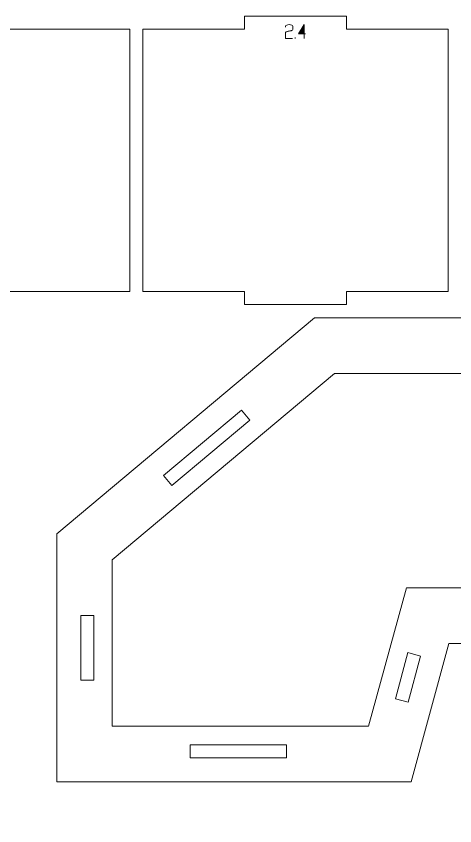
# Model space of a CAD drawing. Header units: centimetres. Extents: x -158 to 228, y -202 to 254.
# Drawn here: x -132.56 to -122.52, y -28.26 to -9.74 of the extents above; entities that cross this region are included whole.
import ezdxf

# ---------------------------------------------------------------- set-up
doc = ezdxf.new("R2010")
doc.units = ezdxf.units.CM
doc.header["$MEASUREMENT"] = 0
doc.layers.add('Capa 1', color=7, linetype='Continuous')

msp = doc.modelspace()

# ---------------------------------------------------------------- hatches: boundary and pattern name
at = {"layer": 'Capa 1', "true_color": 0x3e4095}
h = msp.add_hatch(color=175, dxfattribs=at)
edge = h.paths.add_edge_path()
edge.add_spline(control_points=[(-126.39516, -10.24484), (-126.39516, -10.24484), (-126.39516, -10.1123), (-126.39516, -10.1123), (-126.39424, -10.10038), (-126.38339, -10.09121), (-126.3626, -10.08479), (-126.35404, -10.08417), (-126.34586, -10.08318), (-126.33806, -10.0818), (-126.33027, -10.08043), (-126.32239, -10.07898), (-126.31444, -10.07745), (-126.29977, -10.075), (-126.28853, -10.07301), (-126.28074, -10.07149), (-126.27294, -10.06996), (-126.26537, -10.06797), (-126.25803, -10.06552), (-126.23908, -10.05849), (-126.2296, -10.04947), (-126.2296, -10.03847), (-126.2296, -10.03847), (-126.2296, -9.96371), (-126.2296, -9.96371), (-126.2296, -9.95393), (-126.23747, -9.9456), (-126.25322, -9.93872), (-126.26896, -9.93184), (-126.28861, -9.9284), (-126.31215, -9.9284), (-126.33569, -9.9284), (-126.35534, -9.93184), (-126.37108, -9.93872), (-126.38683, -9.9456), (-126.3947, -9.95393), (-126.3947, -9.96371), (-126.3947, -9.96371), (-126.3947, -9.98618), (-126.3947, -9.98618), (-126.3947, -9.98618), (-126.3947, -9.96371), (-126.3947, -9.96371), (-126.3947, -9.95393), (-126.38683, -9.9456), (-126.37108, -9.93872), (-126.35534, -9.93184), (-126.33569, -9.9284), (-126.31215, -9.9284), (-126.28861, -9.9284), (-126.26896, -9.93184), (-126.25322, -9.93872), (-126.23747, -9.9456), (-126.2296, -9.95393), (-126.2296, -9.96371), (-126.2296, -9.96371), (-126.2296, -10.03847), (-126.2296, -10.03847), (-126.2296, -10.04947), (-126.23908, -10.05849), (-126.25803, -10.06552), (-126.26537, -10.06797), (-126.27294, -10.06996), (-126.28074, -10.07149), (-126.28853, -10.07301), (-126.29977, -10.075), (-126.31444, -10.07745), (-126.32239, -10.07898), (-126.33027, -10.08043), (-126.33806, -10.0818), (-126.34586, -10.08318), (-126.35404, -10.08417), (-126.3626, -10.08479), (-126.38339, -10.09121), (-126.39424, -10.10038), (-126.39516, -10.1123), (-126.39516, -10.1123), (-126.39516, -10.24484), (-126.39516, -10.24484), (-126.39516, -10.24484), (-126.23831, -10.24484), (-126.23831, -10.24484), (-126.23831, -10.24484), (-126.39516, -10.24484), (-126.39516, -10.24484)], knot_values=[0, 0, 0, 0, 0.03571429, 0.03571429, 0.03571429, 0.07142857, 0.07142857, 0.07142857, 0.10714286, 0.10714286, 0.10714286, 0.14285714, 0.14285714, 0.14285714, 0.17857143, 0.17857143, 0.17857143, 0.21428571, 0.21428571, 0.21428571, 0.25, 0.25, 0.25, 0.28571429, 0.28571429, 0.28571429, 0.32142857, 0.32142857, 0.32142857, 0.35714286, 0.35714286, 0.35714286, 0.39285714, 0.39285714, 0.39285714, 0.42857143, 0.42857143, 0.42857143, 0.46428571, 0.46428571, 0.46428571, 0.5, 0.5, 0.5, 0.53571429, 0.53571429, 0.53571429, 0.57142857, 0.57142857, 0.57142857, 0.60714286, 0.60714286, 0.60714286, 0.64285714, 0.64285714, 0.64285714, 0.67857143, 0.67857143, 0.67857143, 0.71428571, 0.71428571, 0.71428571, 0.75, 0.75, 0.75, 0.78571429, 0.78571429, 0.78571429, 0.82142857, 0.82142857, 0.82142857, 0.85714286, 0.85714286, 0.85714286, 0.89285714, 0.89285714, 0.89285714, 0.92857143, 0.92857143, 0.92857143, 0.96428571, 0.96428571, 0.96428571, 1, 1, 1, 1], degree=3, periodic=1)
h = msp.add_hatch(color=175, dxfattribs=at)
edge = h.paths.add_edge_path()
edge.add_spline(control_points=[(-125.9714, -10.14028), (-125.9714, -10.14028), (-125.9714, -9.92794), (-125.9714, -9.92794), (-125.9714, -9.92794), (-126.10119, -10.14028), (-126.10119, -10.14028), (-126.10119, -10.14028), (-125.9714, -10.14028), (-125.9714, -10.14028)], knot_values=[0, 0, 0, 0, 0.33333333, 0.33333333, 0.33333333, 0.66666667, 0.66666667, 0.66666667, 1, 1, 1, 1], degree=3, periodic=1)
h = msp.add_hatch(color=175, dxfattribs=at)
edge = h.paths.add_edge_path()
edge.add_spline(control_points=[(-125.9714, -10.14028), (-125.9714, -10.14028), (-125.9714, -10.24484), (-125.9714, -10.24484), (-125.9714, -10.24484), (-125.9714, -10.14028), (-125.9714, -10.14028), (-125.9714, -10.14028), (-126.10119, -10.14028), (-126.10119, -10.14028), (-126.10119, -10.14028), (-125.9714, -9.92794), (-125.9714, -9.92794), (-125.9714, -9.92794), (-125.9714, -10.14028), (-125.9714, -10.14028), (-125.9714, -10.14028), (-125.94159, -10.14028), (-125.94159, -10.14028), (-125.94159, -10.14028), (-125.9714, -10.14028), (-125.9714, -10.14028)], knot_values=[0, 0, 0, 0, 0.14285714, 0.14285714, 0.14285714, 0.28571429, 0.28571429, 0.28571429, 0.42857143, 0.42857143, 0.42857143, 0.57142857, 0.57142857, 0.57142857, 0.71428571, 0.71428571, 0.71428571, 0.85714286, 0.85714286, 0.85714286, 1, 1, 1, 1], degree=3, periodic=1)
h = msp.add_hatch(color=175, dxfattribs=at)
edge = h.paths.add_edge_path()
edge.add_spline(control_points=[(-126.17457, -10.24484), (-126.17457, -10.24484), (-126.17457, -10.22237), (-126.17457, -10.22237), (-126.17457, -10.22237), (-126.17457, -10.24484), (-126.17457, -10.24484)], knot_values=[0, 0, 0, 0, 0.5, 0.5, 0.5, 1, 1, 1, 1], degree=3, periodic=1)

# ---------------------------------------------------------------- linework, layer by layer
at = {"layer": 'Capa 1', "color": 240, "lineweight": 9}
for points, knots in [([(-142.61135, -10.03684), (-142.61135, -10.03684), (-142.61135, -16.03684), (-142.61135, -16.03684), (-142.61135, -16.03684), (-138.39515, -16.03684), (-138.39515, -16.03684), (-138.39515, -16.03684), (-138.39515, -16.33684), (-138.39515, -16.33684), (-138.39515, -16.33684), (-134.17895, -16.33684), (-134.17895, -16.33684), (-134.17895, -16.33684), (-134.17895, -16.03684), (-134.17895, -16.03684), (-134.17895, -16.03684), (-129.96276, -16.03684), (-129.96276, -16.03684), (-129.96276, -16.03684), (-129.96276, -10.03684), (-129.96276, -10.03684), (-129.96276, -10.03684), (-134.17895, -10.03684), (-134.17895, -10.03684), (-134.17895, -10.03684), (-134.17895, -9.73684), (-134.17895, -9.73684), (-134.17895, -9.73684), (-138.39515, -9.73684), (-138.39515, -9.73684), (-138.39515, -9.73684), (-138.39515, -10.03684), (-138.39515, -10.03684), (-138.39515, -10.03684), (-142.61135, -10.03684), (-142.61135, -10.03684)], [0, 0, 0, 0, 0.08333333, 0.08333333, 0.08333333, 0.16666667, 0.16666667, 0.16666667, 0.25, 0.25, 0.25, 0.33333333, 0.33333333, 0.33333333, 0.41666667, 0.41666667, 0.41666667, 0.5, 0.5, 0.5, 0.58333333, 0.58333333, 0.58333333, 0.66666667, 0.66666667, 0.66666667, 0.75, 0.75, 0.75, 0.83333333, 0.83333333, 0.83333333, 0.91666667, 0.91666667, 0.91666667, 1, 1, 1, 1]), ([(-129.66276, -10.03684), (-129.66276, -10.03684), (-129.66276, -16.03684), (-129.66276, -16.03684), (-129.66276, -16.03684), (-127.33317, -16.03684), (-127.33317, -16.03684), (-127.33317, -16.03684), (-127.33317, -16.33684), (-127.33317, -16.33684), (-127.33317, -16.33684), (-125.00359, -16.33684), (-125.00359, -16.33684), (-125.00359, -16.33684), (-125.00359, -16.03684), (-125.00359, -16.03684), (-125.00359, -16.03684), (-122.674, -16.03684), (-122.674, -16.03684), (-122.674, -16.03684), (-122.674, -10.03684), (-122.674, -10.03684), (-122.674, -10.03684), (-125.00359, -10.03684), (-125.00359, -10.03684), (-125.00359, -10.03684), (-125.00359, -9.73684), (-125.00359, -9.73684), (-125.00359, -9.73684), (-127.33317, -9.73684), (-127.33317, -9.73684), (-127.33317, -9.73684), (-127.33317, -10.03684), (-127.33317, -10.03684), (-127.33317, -10.03684), (-129.66276, -10.03684), (-129.66276, -10.03684)], [0, 0, 0, 0, 0.08333333, 0.08333333, 0.08333333, 0.16666667, 0.16666667, 0.16666667, 0.25, 0.25, 0.25, 0.33333333, 0.33333333, 0.33333333, 0.41666667, 0.41666667, 0.41666667, 0.5, 0.5, 0.5, 0.58333333, 0.58333333, 0.58333333, 0.66666667, 0.66666667, 0.66666667, 0.75, 0.75, 0.75, 0.83333333, 0.83333333, 0.83333333, 0.91666667, 0.91666667, 0.91666667, 1, 1, 1, 1]), ([(-106.57515, -29.85928), (-106.57515, -29.85928), (-111.73407, -34.1078), (-111.73407, -34.1078), (-111.73407, -34.1078), (-122.13861, -35.84189), (-122.13861, -35.84189), (-122.13861, -35.84189), (-122.96231, -36.57888), (-122.96231, -36.57888), (-122.96231, -36.57888), (-122.96231, -39.52683), (-122.96231, -39.52683), (-122.96231, -39.52683), (-115.50572, -39.52683), (-115.50572, -39.52683), (-115.50572, -39.52683), (-114.63867, -36.40547), (-114.63867, -36.40547), (-114.63867, -36.40547), (-106.57515, -36.40547), (-106.57515, -36.40547), (-106.57515, -36.40547), (-106.57515, -46.59326), (-106.57515, -46.59326), (-106.57515, -46.59326), (-131.97958, -46.59326), (-131.97958, -46.59326), (-131.97958, -46.59326), (-131.97958, -33.1974), (-131.97958, -33.1974), (-131.97958, -33.1974), (-126.90736, -29.20899), (-126.90736, -29.20899), (-126.90736, -29.20899), (-116.45947, -27.4749), (-116.45947, -27.4749), (-116.45947, -27.4749), (-115.50572, -26.73791), (-115.50572, -26.73791), (-115.50572, -26.73791), (-115.50572, -24.96047), (-115.50572, -24.96047), (-115.50572, -24.96047), (-116.63288, -24.09343), (-116.63288, -24.09343), (-116.63288, -24.09343), (-122.65884, -24.09343), (-122.65884, -24.09343), (-122.65884, -24.09343), (-123.52589, -27.25814), (-123.52589, -27.25814), (-123.52589, -27.25814), (-131.63276, -27.25814), (-131.63276, -27.25814), (-131.63276, -27.25814), (-131.63276, -21.57899), (-131.63276, -21.57899), (-131.63276, -21.57899), (-125.73685, -16.63684), (-125.73685, -16.63684), (-125.73685, -16.63684), (-112.47106, -16.63684), (-112.47106, -16.63684), (-112.47106, -16.63684), (-106.57515, -21.57899), (-106.57515, -21.57899), (-106.57515, -21.57899), (-106.57515, -29.85928), (-106.57515, -29.85928)], [0, 0, 0, 0, 0.04347826, 0.04347826, 0.04347826, 0.08695652, 0.08695652, 0.08695652, 0.13043478, 0.13043478, 0.13043478, 0.17391304, 0.17391304, 0.17391304, 0.2173913, 0.2173913, 0.2173913, 0.26086957, 0.26086957, 0.26086957, 0.30434783, 0.30434783, 0.30434783, 0.34782609, 0.34782609, 0.34782609, 0.39130435, 0.39130435, 0.39130435, 0.43478261, 0.43478261, 0.43478261, 0.47826087, 0.47826087, 0.47826087, 0.52173913, 0.52173913, 0.52173913, 0.56521739, 0.56521739, 0.56521739, 0.60869565, 0.60869565, 0.60869565, 0.65217391, 0.65217391, 0.65217391, 0.69565217, 0.69565217, 0.69565217, 0.73913043, 0.73913043, 0.73913043, 0.7826087, 0.7826087, 0.7826087, 0.82608696, 0.82608696, 0.82608696, 0.86956522, 0.86956522, 0.86956522, 0.91304348, 0.91304348, 0.91304348, 0.95652174, 0.95652174, 0.95652174, 1, 1, 1, 1]), ([(-107.84794, -29.25862), (-107.84794, -29.25862), (-107.84794, -22.1729), (-107.84794, -22.1729), (-107.84794, -22.1729), (-112.93395, -17.90963), (-112.93395, -17.90963), (-112.93395, -17.90963), (-125.27396, -17.90963), (-125.27396, -17.90963), (-125.27396, -17.90963), (-130.35997, -22.1729), (-130.35997, -22.1729), (-130.35997, -22.1729), (-130.35997, -25.98535), (-130.35997, -25.98535), (-130.35997, -25.98535), (-124.49687, -25.98535), (-124.49687, -25.98535), (-124.49687, -25.98535), (-123.62982, -22.82064), (-123.62982, -22.82064), (-123.62982, -22.82064), (-116.19998, -22.82064), (-116.19998, -22.82064), (-116.19998, -22.82064), (-114.23293, -24.33374), (-114.23293, -24.33374), (-114.23293, -24.33374), (-114.23293, -27.3629), (-114.23293, -27.3629), (-114.23293, -27.3629), (-115.93486, -28.67803), (-115.93486, -28.67803), (-115.93486, -28.67803), (-126.3771, -30.41118), (-126.3771, -30.41118), (-126.3771, -30.41118), (-130.70679, -33.81572), (-130.70679, -33.81572), (-130.70679, -33.81572), (-130.70679, -45.32047), (-130.70679, -45.32047), (-130.70679, -45.32047), (-107.84794, -45.32047), (-107.84794, -45.32047), (-107.84794, -45.32047), (-107.84794, -37.67826), (-107.84794, -37.67826), (-107.84794, -37.67826), (-113.67124, -37.67826), (-113.67124, -37.67826), (-113.67124, -37.67826), (-114.53829, -40.79962), (-114.53829, -40.79962), (-114.53829, -40.79962), (-124.2351, -40.79962), (-124.2351, -40.79962), (-124.2351, -40.79962), (-124.2351, -36.0098), (-124.2351, -36.0098), (-124.2351, -36.0098), (-122.7121, -34.64713), (-122.7121, -34.64713), (-122.7121, -34.64713), (-112.27984, -32.90841), (-112.27984, -32.90841), (-112.27984, -32.90841), (-107.84794, -29.25862), (-107.84794, -29.25862)], [0, 0, 0, 0, 0.04347826, 0.04347826, 0.04347826, 0.08695652, 0.08695652, 0.08695652, 0.13043478, 0.13043478, 0.13043478, 0.17391304, 0.17391304, 0.17391304, 0.2173913, 0.2173913, 0.2173913, 0.26086957, 0.26086957, 0.26086957, 0.30434783, 0.30434783, 0.30434783, 0.34782609, 0.34782609, 0.34782609, 0.39130435, 0.39130435, 0.39130435, 0.43478261, 0.43478261, 0.43478261, 0.47826087, 0.47826087, 0.47826087, 0.52173913, 0.52173913, 0.52173913, 0.56521739, 0.56521739, 0.56521739, 0.60869565, 0.60869565, 0.60869565, 0.65217391, 0.65217391, 0.65217391, 0.69565217, 0.69565217, 0.69565217, 0.73913043, 0.73913043, 0.73913043, 0.7826087, 0.7826087, 0.7826087, 0.82608696, 0.82608696, 0.82608696, 0.86956522, 0.86956522, 0.86956522, 0.91304348, 0.91304348, 0.91304348, 0.95652174, 0.95652174, 0.95652174, 1, 1, 1, 1]), ([(-128.9989, -20.47841), (-128.9989, -20.47841), (-127.21358, -18.98189), (-127.21358, -18.98189), (-127.21358, -18.98189), (-127.4063, -18.75198), (-127.4063, -18.75198), (-127.4063, -18.75198), (-129.19162, -20.2485), (-129.19162, -20.2485), (-129.19162, -20.2485), (-128.9989, -20.47841), (-128.9989, -20.47841)], [0, 0, 0, 0, 0.25, 0.25, 0.25, 0.5, 0.5, 0.5, 0.75, 0.75, 0.75, 1, 1, 1, 1]), ([(-130.78423, -24.93138), (-130.78423, -24.93138), (-130.78423, -23.45316), (-130.78423, -23.45316), (-130.78423, -23.45316), (-131.08423, -23.45316), (-131.08423, -23.45316), (-131.08423, -23.45316), (-131.08423, -24.93138), (-131.08423, -24.93138), (-131.08423, -24.93138), (-130.78423, -24.93138), (-130.78423, -24.93138)], [0, 0, 0, 0, 0.25, 0.25, 0.25, 0.5, 0.5, 0.5, 0.75, 0.75, 0.75, 1, 1, 1, 1]), ([(-123.59518, -24.2998), (-123.59518, -24.2998), (-123.88419, -25.35471), (-123.88419, -25.35471), (-123.88419, -25.35471), (-123.59486, -25.43398), (-123.59486, -25.43398), (-123.59486, -25.43398), (-123.30584, -24.37907), (-123.30584, -24.37907), (-123.30584, -24.37907), (-123.59518, -24.2998), (-123.59518, -24.2998)], [0, 0, 0, 0, 0.25, 0.25, 0.25, 0.5, 0.5, 0.5, 0.75, 0.75, 0.75, 1, 1, 1, 1]), ([(-126.37688, -26.40961), (-126.37688, -26.40961), (-128.58056, -26.40961), (-128.58056, -26.40961), (-128.58056, -26.40961), (-128.58056, -26.70961), (-128.58056, -26.70961), (-128.58056, -26.70961), (-126.37688, -26.70961), (-126.37688, -26.70961), (-126.37688, -26.70961), (-126.37688, -26.40961), (-126.37688, -26.40961)], [0, 0, 0, 0, 0.25, 0.25, 0.25, 0.5, 0.5, 0.5, 0.75, 0.75, 0.75, 1, 1, 1, 1])]:
    msp.add_open_spline(points, degree=3, knots=knots, dxfattribs=at)
at = {"layer": 'Capa 1', "color": 114, "lineweight": 9}
for points, knots in [([(-126.39516, -10.24484), (-126.39516, -10.24484), (-126.39516, -10.1123), (-126.39516, -10.1123), (-126.39424, -10.10038), (-126.38339, -10.09121), (-126.3626, -10.08479), (-126.35404, -10.08417), (-126.34586, -10.08318), (-126.33806, -10.0818), (-126.33027, -10.08043), (-126.32239, -10.07898), (-126.31444, -10.07745), (-126.29977, -10.075), (-126.28853, -10.07301), (-126.28074, -10.07149), (-126.27294, -10.06996), (-126.26537, -10.06797), (-126.25803, -10.06552), (-126.23908, -10.05849), (-126.2296, -10.04947), (-126.2296, -10.03847), (-126.2296, -10.03847), (-126.2296, -9.96371), (-126.2296, -9.96371), (-126.2296, -9.95393), (-126.23747, -9.9456), (-126.25322, -9.93872), (-126.26896, -9.93184), (-126.28861, -9.9284), (-126.31215, -9.9284), (-126.33569, -9.9284), (-126.35534, -9.93184), (-126.37108, -9.93872), (-126.38683, -9.9456), (-126.3947, -9.95393), (-126.3947, -9.96371), (-126.3947, -9.96371), (-126.3947, -9.98618), (-126.3947, -9.98618), (-126.3947, -9.98618), (-126.3947, -9.96371), (-126.3947, -9.96371), (-126.3947, -9.95393), (-126.38683, -9.9456), (-126.37108, -9.93872), (-126.35534, -9.93184), (-126.33569, -9.9284), (-126.31215, -9.9284), (-126.28861, -9.9284), (-126.26896, -9.93184), (-126.25322, -9.93872), (-126.23747, -9.9456), (-126.2296, -9.95393), (-126.2296, -9.96371), (-126.2296, -9.96371), (-126.2296, -10.03847), (-126.2296, -10.03847), (-126.2296, -10.04947), (-126.23908, -10.05849), (-126.25803, -10.06552), (-126.26537, -10.06797), (-126.27294, -10.06996), (-126.28074, -10.07149), (-126.28853, -10.07301), (-126.29977, -10.075), (-126.31444, -10.07745), (-126.32239, -10.07898), (-126.33027, -10.08043), (-126.33806, -10.0818), (-126.34586, -10.08318), (-126.35404, -10.08417), (-126.3626, -10.08479), (-126.38339, -10.09121), (-126.39424, -10.10038), (-126.39516, -10.1123), (-126.39516, -10.1123), (-126.39516, -10.24484), (-126.39516, -10.24484), (-126.39516, -10.24484), (-126.23831, -10.24484), (-126.23831, -10.24484), (-126.23831, -10.24484), (-126.39516, -10.24484), (-126.39516, -10.24484)], [0, 0, 0, 0, 0.03571429, 0.03571429, 0.03571429, 0.07142857, 0.07142857, 0.07142857, 0.10714286, 0.10714286, 0.10714286, 0.14285714, 0.14285714, 0.14285714, 0.17857143, 0.17857143, 0.17857143, 0.21428571, 0.21428571, 0.21428571, 0.25, 0.25, 0.25, 0.28571429, 0.28571429, 0.28571429, 0.32142857, 0.32142857, 0.32142857, 0.35714286, 0.35714286, 0.35714286, 0.39285714, 0.39285714, 0.39285714, 0.42857143, 0.42857143, 0.42857143, 0.46428571, 0.46428571, 0.46428571, 0.5, 0.5, 0.5, 0.53571429, 0.53571429, 0.53571429, 0.57142857, 0.57142857, 0.57142857, 0.60714286, 0.60714286, 0.60714286, 0.64285714, 0.64285714, 0.64285714, 0.67857143, 0.67857143, 0.67857143, 0.71428571, 0.71428571, 0.71428571, 0.75, 0.75, 0.75, 0.78571429, 0.78571429, 0.78571429, 0.82142857, 0.82142857, 0.82142857, 0.85714286, 0.85714286, 0.85714286, 0.89285714, 0.89285714, 0.89285714, 0.92857143, 0.92857143, 0.92857143, 0.96428571, 0.96428571, 0.96428571, 1, 1, 1, 1]), ([(-125.9714, -10.14028), (-125.9714, -10.14028), (-125.9714, -9.92794), (-125.9714, -9.92794), (-125.9714, -9.92794), (-126.10119, -10.14028), (-126.10119, -10.14028), (-126.10119, -10.14028), (-125.9714, -10.14028), (-125.9714, -10.14028)], [0, 0, 0, 0, 0.33333333, 0.33333333, 0.33333333, 0.66666667, 0.66666667, 0.66666667, 1, 1, 1, 1]), ([(-125.9714, -10.14028), (-125.9714, -10.14028), (-125.9714, -10.24484), (-125.9714, -10.24484), (-125.9714, -10.24484), (-125.9714, -10.14028), (-125.9714, -10.14028), (-125.9714, -10.14028), (-126.10119, -10.14028), (-126.10119, -10.14028), (-126.10119, -10.14028), (-125.9714, -9.92794), (-125.9714, -9.92794), (-125.9714, -9.92794), (-125.9714, -10.14028), (-125.9714, -10.14028), (-125.9714, -10.14028), (-125.94159, -10.14028), (-125.94159, -10.14028), (-125.94159, -10.14028), (-125.9714, -10.14028), (-125.9714, -10.14028)], [0, 0, 0, 0, 0.14285714, 0.14285714, 0.14285714, 0.28571429, 0.28571429, 0.28571429, 0.42857143, 0.42857143, 0.42857143, 0.57142857, 0.57142857, 0.57142857, 0.71428571, 0.71428571, 0.71428571, 0.85714286, 0.85714286, 0.85714286, 1, 1, 1, 1]), ([(-126.17457, -10.24484), (-126.17457, -10.24484), (-126.17457, -10.22237), (-126.17457, -10.22237), (-126.17457, -10.22237), (-126.17457, -10.24484), (-126.17457, -10.24484)], [0, 0, 0, 0, 0.5, 0.5, 0.5, 1, 1, 1, 1])]:
    msp.add_open_spline(points, degree=3, knots=knots, dxfattribs=at)

doc.saveas('drawing.dxf')
